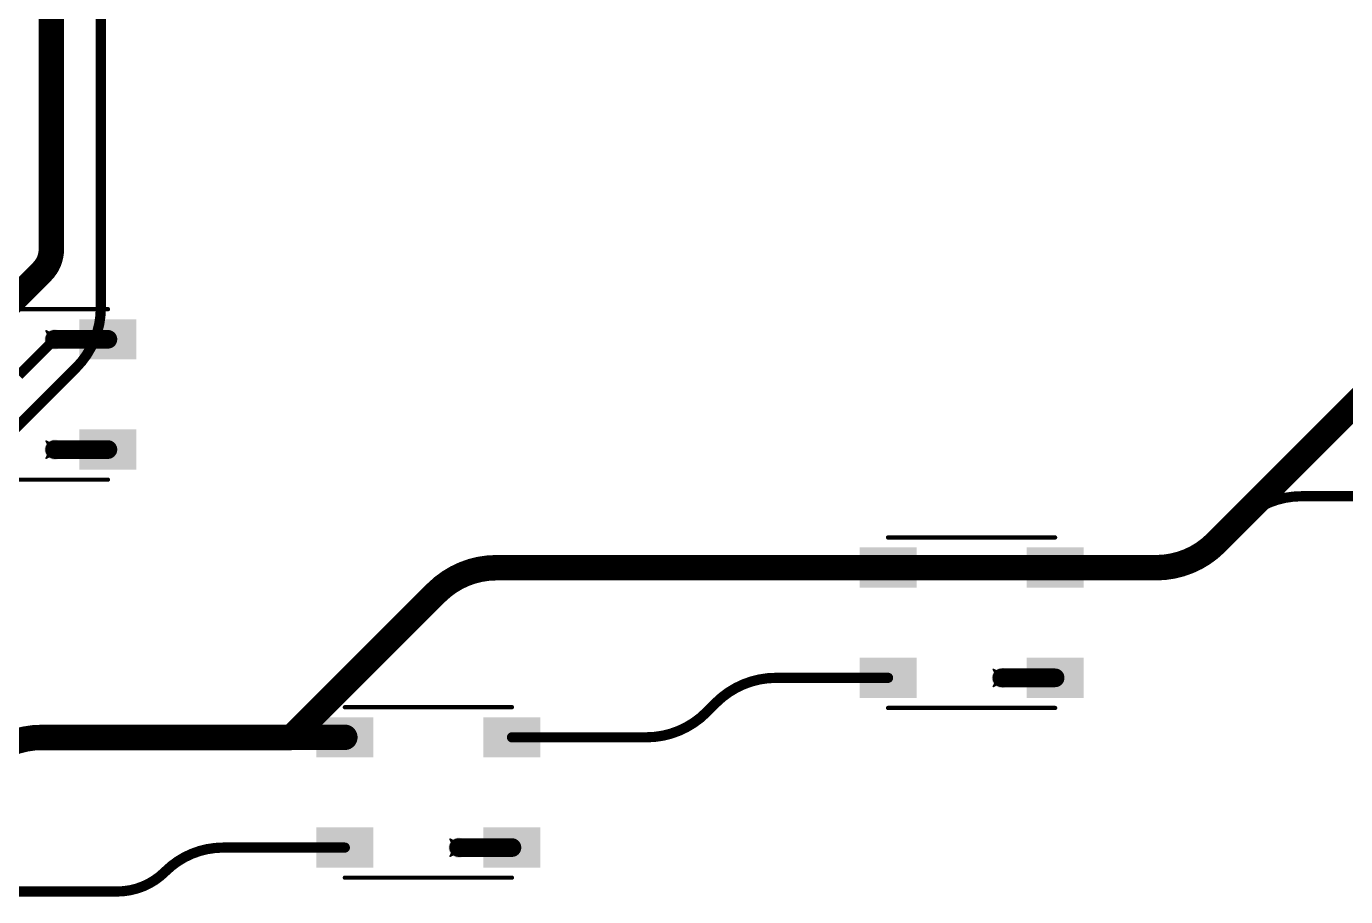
# Model space of a CAD drawing. Header units: inches. Extents: x -11 to 1110, y -7 to 455.
# Drawn here: x 256.96 to 296.44, y 115.38 to 141.43 of the extents above; entities that cross this region are included whole.
import ezdxf

# ---------------------------------------------------------------- set-up
doc = ezdxf.new("R2010")
doc.units = ezdxf.units.IN
for name, color, linetype in [('Bottom Layer', 5, 'Continuous'), ('Drill Drawing', 1, 'Continuous'), ('Top Layer', 1, 'Continuous'), ('Top Overlay', 2, 'Continuous'), ('Top Paste', 8, 'Continuous'), ('Top Solder', 216, 'Continuous'), ('Via Holes', 16, 'Continuous')]:
    doc.layers.add(name, color=color, linetype=linetype)

# ---------------------------------------------------------------- blocks, each defined once
blk = doc.blocks.new('WS2812B_B_W_57')
at = {"layer": 'Top Layer'}
for points in [[(-3.25, 2.15), (-1.75, 2.15), (-1.75, 1.15), (-3.25, 1.15)], [(3.25, 1.15), (1.75, 1.15), (1.75, 2.15), (3.25, 2.15)], [(-3.25, -1.15), (-1.75, -1.15), (-1.75, -2.15), (-3.25, -2.15)], [(1.75, -1.15), (3.25, -1.15), (3.25, -2.15), (1.75, -2.15)]]:
    blk.add_hatch(color=1, dxfattribs=at).paths.add_polyline_path(points)
at = {"layer": 'Top Paste'}
for points in [[(-3.25, 2.15), (-1.75, 2.15), (-1.75, 1.15), (-3.25, 1.15)], [(3.25, 1.15), (1.75, 1.15), (1.75, 2.15), (3.25, 2.15)], [(-3.25, -1.15), (-1.75, -1.15), (-1.75, -2.15), (-3.25, -2.15)], [(1.75, -1.15), (3.25, -1.15), (3.25, -2.15), (1.75, -2.15)]]:
    blk.add_hatch(color=8, dxfattribs=at).paths.add_polyline_path(points)
at = {"layer": 'Top Solder'}
for points in [[(-3.352, 2.252), (-1.648, 2.252), (-1.648, 1.048), (-3.352, 1.048)], [(3.352, 1.048), (1.648, 1.048), (1.648, 2.252), (3.352, 2.252)], [(-3.352, -1.048), (-1.648, -1.048), (-1.648, -2.252), (-3.352, -2.252)], [(1.648, -1.048), (3.352, -1.048), (3.352, -2.252), (1.648, -2.252)]]:
    blk.add_hatch(color=216, dxfattribs=at).paths.add_polyline_path(points)
at = {"layer": 'Top Overlay'}
for points in [[(-2.5, 2.551, 0.127, 0.127, 0), (2.5, 2.551, 0.127, 0.127, 0)], [(-3.556, 1.803, 0.254, 0.254, 0), (-3.429, 1.676, 0.254, 0.254, 0)], [(-3.556, 1.549, 0.254, 0.254, 0), (-3.556, 1.803, 0.254, 0.254, 0)], [(-3.556, 1.549, 0.254, 0.254, 0), (-3.429, 1.676, 0.254, 0.254, 0)], [(-2.5, -2.551, 0.127, 0.127, 0), (2.5, -2.551, 0.127, 0.127, 0)]]:
    blk.add_lwpolyline(points, format="xyseb", dxfattribs=at)
for points in [[(-2.532, 2.551, 0.0635, 0.0635, 1), (-2.468, 2.551, 0.0635, 0.0635, 1)], [(2.468, 2.551, 0.0635, 0.0635, 1), (2.532, 2.551, 0.0635, 0.0635, 1)], [(-3.619, 1.803, 0.127, 0.127, 1), (-3.493, 1.803, 0.127, 0.127, 1)], [(-3.619, 1.803, 0.127, 0.127, 1), (-3.493, 1.803, 0.127, 0.127, 1)], [(-3.619, 1.549, 0.127, 0.127, 1), (-3.493, 1.549, 0.127, 0.127, 1)], [(-3.619, 1.549, 0.127, 0.127, 1), (-3.493, 1.549, 0.127, 0.127, 1)], [(-3.493, 1.676, 0.127, 0.127, 1), (-3.365, 1.676, 0.127, 0.127, 1)], [(-3.493, 1.676, 0.127, 0.127, 1), (-3.365, 1.676, 0.127, 0.127, 1)], [(-2.532, -2.551, 0.0635, 0.0635, 1), (-2.468, -2.551, 0.0635, 0.0635, 1)], [(2.468, -2.551, 0.0635, 0.0635, 1), (2.532, -2.551, 0.0635, 0.0635, 1)]]:
    blk.add_lwpolyline(points, format="xyseb", close=True, dxfattribs=at)
blk = doc.blocks.new('WS2812B_B_W_66')
at = {"layer": 'Top Layer'}
for points in [[(-3.25, 2.15), (-1.75, 2.15), (-1.75, 1.15), (-3.25, 1.15)], [(3.25, 1.15), (1.75, 1.15), (1.75, 2.15), (3.25, 2.15)], [(-3.25, -1.15), (-1.75, -1.15), (-1.75, -2.15), (-3.25, -2.15)], [(1.75, -1.15), (3.25, -1.15), (3.25, -2.15), (1.75, -2.15)]]:
    blk.add_hatch(color=1, dxfattribs=at).paths.add_polyline_path(points)
at = {"layer": 'Top Paste'}
for points in [[(-3.25, 2.15), (-1.75, 2.15), (-1.75, 1.15), (-3.25, 1.15)], [(3.25, 1.15), (1.75, 1.15), (1.75, 2.15), (3.25, 2.15)], [(-3.25, -1.15), (-1.75, -1.15), (-1.75, -2.15), (-3.25, -2.15)], [(1.75, -1.15), (3.25, -1.15), (3.25, -2.15), (1.75, -2.15)]]:
    blk.add_hatch(color=8, dxfattribs=at).paths.add_polyline_path(points)
at = {"layer": 'Top Solder'}
for points in [[(-3.352, 2.252), (-1.648, 2.252), (-1.648, 1.048), (-3.352, 1.048)], [(3.352, 1.048), (1.648, 1.048), (1.648, 2.252), (3.352, 2.252)], [(-3.352, -1.048), (-1.648, -1.048), (-1.648, -2.252), (-3.352, -2.252)], [(1.648, -1.048), (3.352, -1.048), (3.352, -2.252), (1.648, -2.252)]]:
    blk.add_hatch(color=216, dxfattribs=at).paths.add_polyline_path(points)
at = {"layer": 'Top Overlay'}
for points in [[(-2.5, 2.551, 0.127, 0.127, 0), (2.5, 2.551, 0.127, 0.127, 0)], [(-3.556, 1.803, 0.254, 0.254, 0), (-3.429, 1.676, 0.254, 0.254, 0)], [(-3.556, 1.549, 0.254, 0.254, 0), (-3.556, 1.803, 0.254, 0.254, 0)], [(-3.556, 1.549, 0.254, 0.254, 0), (-3.429, 1.676, 0.254, 0.254, 0)], [(-2.5, -2.551, 0.127, 0.127, 0), (2.5, -2.551, 0.127, 0.127, 0)]]:
    blk.add_lwpolyline(points, format="xyseb", dxfattribs=at)
for points in [[(-2.532, 2.551, 0.0635, 0.0635, 1), (-2.468, 2.551, 0.0635, 0.0635, 1)], [(2.468, 2.551, 0.0635, 0.0635, 1), (2.532, 2.551, 0.0635, 0.0635, 1)], [(-3.619, 1.803, 0.127, 0.127, 1), (-3.493, 1.803, 0.127, 0.127, 1)], [(-3.619, 1.803, 0.127, 0.127, 1), (-3.493, 1.803, 0.127, 0.127, 1)], [(-3.619, 1.549, 0.127, 0.127, 1), (-3.493, 1.549, 0.127, 0.127, 1)], [(-3.619, 1.549, 0.127, 0.127, 1), (-3.493, 1.549, 0.127, 0.127, 1)], [(-3.493, 1.676, 0.127, 0.127, 1), (-3.365, 1.676, 0.127, 0.127, 1)], [(-3.493, 1.676, 0.127, 0.127, 1), (-3.365, 1.676, 0.127, 0.127, 1)], [(-2.532, -2.551, 0.0635, 0.0635, 1), (-2.468, -2.551, 0.0635, 0.0635, 1)], [(2.468, -2.551, 0.0635, 0.0635, 1), (2.532, -2.551, 0.0635, 0.0635, 1)]]:
    blk.add_lwpolyline(points, format="xyseb", close=True, dxfattribs=at)
blk = doc.blocks.new('WS2812B_B_W_226')
at = {"layer": 'Top Layer'}
for points in [[(-3.25, 2.15), (-1.75, 2.15), (-1.75, 1.15), (-3.25, 1.15)], [(3.25, 1.15), (1.75, 1.15), (1.75, 2.15), (3.25, 2.15)], [(-3.25, -1.15), (-1.75, -1.15), (-1.75, -2.15), (-3.25, -2.15)], [(1.75, -1.15), (3.25, -1.15), (3.25, -2.15), (1.75, -2.15)]]:
    blk.add_hatch(color=1, dxfattribs=at).paths.add_polyline_path(points)
at = {"layer": 'Top Paste'}
for points in [[(-3.25, 2.15), (-1.75, 2.15), (-1.75, 1.15), (-3.25, 1.15)], [(3.25, 1.15), (1.75, 1.15), (1.75, 2.15), (3.25, 2.15)], [(-3.25, -1.15), (-1.75, -1.15), (-1.75, -2.15), (-3.25, -2.15)], [(1.75, -1.15), (3.25, -1.15), (3.25, -2.15), (1.75, -2.15)]]:
    blk.add_hatch(color=8, dxfattribs=at).paths.add_polyline_path(points)
at = {"layer": 'Top Solder'}
for points in [[(-3.352, 2.252), (-1.648, 2.252), (-1.648, 1.048), (-3.352, 1.048)], [(3.352, 1.048), (1.648, 1.048), (1.648, 2.252), (3.352, 2.252)], [(-3.352, -1.048), (-1.648, -1.048), (-1.648, -2.252), (-3.352, -2.252)], [(1.648, -1.048), (3.352, -1.048), (3.352, -2.252), (1.648, -2.252)]]:
    blk.add_hatch(color=216, dxfattribs=at).paths.add_polyline_path(points)
at = {"layer": 'Top Overlay'}
for points in [[(-2.5, 2.551, 0.127, 0.127, 0), (2.5, 2.551, 0.127, 0.127, 0)], [(-3.556, 1.803, 0.254, 0.254, 0), (-3.429, 1.676, 0.254, 0.254, 0)], [(-3.556, 1.549, 0.254, 0.254, 0), (-3.556, 1.803, 0.254, 0.254, 0)], [(-3.556, 1.549, 0.254, 0.254, 0), (-3.429, 1.676, 0.254, 0.254, 0)], [(-2.5, -2.551, 0.127, 0.127, 0), (2.5, -2.551, 0.127, 0.127, 0)]]:
    blk.add_lwpolyline(points, format="xyseb", dxfattribs=at)
for points in [[(-2.532, 2.551, 0.0635, 0.0635, 1), (-2.468, 2.551, 0.0635, 0.0635, 1)], [(2.468, 2.551, 0.0635, 0.0635, 1), (2.532, 2.551, 0.0635, 0.0635, 1)], [(-3.619, 1.803, 0.127, 0.127, 1), (-3.493, 1.803, 0.127, 0.127, 1)], [(-3.619, 1.803, 0.127, 0.127, 1), (-3.493, 1.803, 0.127, 0.127, 1)], [(-3.619, 1.549, 0.127, 0.127, 1), (-3.493, 1.549, 0.127, 0.127, 1)], [(-3.619, 1.549, 0.127, 0.127, 1), (-3.493, 1.549, 0.127, 0.127, 1)], [(-3.493, 1.676, 0.127, 0.127, 1), (-3.365, 1.676, 0.127, 0.127, 1)], [(-3.493, 1.676, 0.127, 0.127, 1), (-3.365, 1.676, 0.127, 0.127, 1)], [(-2.532, -2.551, 0.0635, 0.0635, 1), (-2.468, -2.551, 0.0635, 0.0635, 1)], [(2.468, -2.551, 0.0635, 0.0635, 1), (2.532, -2.551, 0.0635, 0.0635, 1)]]:
    blk.add_lwpolyline(points, format="xyseb", close=True, dxfattribs=at)

msp = doc.modelspace()

# ---------------------------------------------------------------- hatches: boundary and pattern name
at = {"layer": 'Bottom Layer'}
h = msp.add_hatch(color=5, dxfattribs=at)
edge = h.paths.add_edge_path()
edge.add_arc((257.803, 132.057), 0.3, 0, 360)
h = msp.add_hatch(color=5, dxfattribs=at)
edge = h.paths.add_edge_path()
edge.add_arc((257.803, 128.757), 0.3, 0, 360)
h = msp.add_hatch(color=5, dxfattribs=at)
edge = h.paths.add_edge_path()
edge.add_arc((281.149, 125.224), 0.3, 0, 360)
h = msp.add_hatch(color=5, dxfattribs=at)
edge = h.paths.add_edge_path()
edge.add_arc((286.149, 121.924), 0.3, 0, 360)
h = msp.add_hatch(color=5, dxfattribs=at)
edge = h.paths.add_edge_path()
edge.add_arc((264.893, 120.144), 0.3, 0, 360)
h = msp.add_hatch(color=5, dxfattribs=at)
edge = h.paths.add_edge_path()
edge.add_arc((269.893, 116.844), 0.3, 0, 360)
at = {"layer": 'Top Layer'}
h = msp.add_hatch(color=1, dxfattribs=at)
edge = h.paths.add_edge_path()
edge.add_arc((257.803, 132.057), 0.3, 0, 360)
h = msp.add_hatch(color=1, dxfattribs=at)
edge = h.paths.add_edge_path()
edge.add_arc((257.803, 128.757), 0.3, 0, 360)
h = msp.add_hatch(color=1, dxfattribs=at)
edge = h.paths.add_edge_path()
edge.add_arc((281.149, 125.224), 0.3, 0, 360)
h = msp.add_hatch(color=1, dxfattribs=at)
edge = h.paths.add_edge_path()
edge.add_arc((286.149, 121.924), 0.3, 0, 360)
h = msp.add_hatch(color=1, dxfattribs=at)
edge = h.paths.add_edge_path()
edge.add_arc((264.893, 120.144), 0.3, 0, 360)
h = msp.add_hatch(color=1, dxfattribs=at)
edge = h.paths.add_edge_path()
edge.add_arc((269.893, 116.844), 0.3, 0, 360)
at = {"layer": 'Via Holes'}
h = msp.add_hatch(color=7, dxfattribs=at)
edge = h.paths.add_edge_path()
edge.add_arc((257.803, 132.057), 0.15, 0, 360)
h = msp.add_hatch(color=7, dxfattribs=at)
edge = h.paths.add_edge_path()
edge.add_arc((257.803, 128.757), 0.15, 0, 360)
h = msp.add_hatch(color=7, dxfattribs=at)
edge = h.paths.add_edge_path()
edge.add_arc((281.149, 125.224), 0.15, 0, 360)
h = msp.add_hatch(color=7, dxfattribs=at)
edge = h.paths.add_edge_path()
edge.add_arc((286.149, 121.924), 0.15, 0, 360)
h = msp.add_hatch(color=7, dxfattribs=at)
edge = h.paths.add_edge_path()
edge.add_arc((264.893, 120.144), 0.15, 0, 360)
h = msp.add_hatch(color=7, dxfattribs=at)
edge = h.paths.add_edge_path()
edge.add_arc((269.893, 116.844), 0.15, 0, 360)

# ---------------------------------------------------------------- linework, layer by layer
at = {"layer": 'Bottom Layer'}
for points in [[(257.705, 134.753, 0.762, 0.762, 0), (257.705, 148.491, 0.762, 0.762, 0)], [(259.185, 132.999, 0.305, 0.305, 0), (259.185, 146.228, 0.305, 0.305, 0)], [(257.705, 134.753, 0.762, 0.762, -0.198912), (257.429, 134.087, 0.762, 0.762, 0)], [(256.143, 132.801, 0.762, 0.762, 0), (257.429, 134.087, 0.762, 0.762, 0)], [(259.185, 132.999, 0.305, 0.305, -0.198912), (258.441, 131.203, 0.305, 0.305, 0)], [(257.803, 132.057, 0.559, 0.559, 0), (257.805, 132.059, 0.559, 0.559, 0)], [(256.728, 130.982, 0.305, 0.305, 0), (257.803, 132.057, 0.305, 0.305, 0)], [(255.994, 128.757, 0.305, 0.305, 0), (258.441, 131.203, 0.305, 0.305, 0)], [(292.561, 125.968, 0.762, 0.762, 0), (297.253, 130.66, 0.762, 0.762, 0)], [(292.561, 125.968, 0.762, 0.762, -0.198912), (290.765, 125.224, 0.762, 0.762, 0)], [(269.229, 124.48, 0.762, 0.762, -0.198912), (271.025, 125.224, 0.762, 0.762, 0)], [(271.025, 125.224, 0.762, 0.762, 0), (281.149, 125.224, 0.762, 0.762, 0)], [(281.149, 125.224, 0.762, 0.762, 0), (290.765, 125.224, 0.762, 0.762, 0)], [(264.893, 120.144, 0.762, 0.762, 0), (269.229, 124.48, 0.762, 0.762, 0)]]:
    msp.add_lwpolyline(points, format="xyseb", dxfattribs=at)
for points in [[(257.515, 134.753, 0.381, 0.381, 1), (257.896, 134.753, 0.381, 0.381, 1)], [(257.515, 134.753, 0.381, 0.381, 1), (257.896, 134.753, 0.381, 0.381, 1)], [(257.238, 134.087, 0.381, 0.381, 1), (257.62, 134.087, 0.381, 0.381, 1)], [(257.238, 134.087, 0.381, 0.381, 1), (257.62, 134.087, 0.381, 0.381, 1)], [(259.108, 132.999, 0.152, 0.152, 1), (259.261, 132.999, 0.152, 0.152, 1)], [(259.108, 132.999, 0.152, 0.152, 1), (259.261, 132.999, 0.152, 0.152, 1)], [(257.663, 132.057, 0.279, 0.279, 1), (257.943, 132.057, 0.279, 0.279, 1)], [(257.665, 132.059, 0.279, 0.279, 1), (257.944, 132.059, 0.279, 0.279, 1)], [(257.727, 132.057, 0.152, 0.152, 1), (257.879, 132.057, 0.152, 0.152, 1)], [(258.364, 131.203, 0.152, 0.152, 1), (258.517, 131.203, 0.152, 0.152, 1)], [(258.364, 131.203, 0.152, 0.152, 1), (258.517, 131.203, 0.152, 0.152, 1)], [(292.371, 125.968, 0.381, 0.381, 1), (292.752, 125.968, 0.381, 0.381, 1)], [(292.371, 125.968, 0.381, 0.381, 1), (292.752, 125.968, 0.381, 0.381, 1)], [(270.835, 125.224, 0.381, 0.381, 1), (271.216, 125.224, 0.381, 0.381, 1)], [(270.835, 125.224, 0.381, 0.381, 1), (271.216, 125.224, 0.381, 0.381, 1)], [(280.959, 125.224, 0.381, 0.381, 1), (281.34, 125.224, 0.381, 0.381, 1)], [(280.959, 125.224, 0.381, 0.381, 1), (281.34, 125.224, 0.381, 0.381, 1)], [(290.575, 125.224, 0.381, 0.381, 1), (290.956, 125.224, 0.381, 0.381, 1)], [(290.575, 125.224, 0.381, 0.381, 1), (290.956, 125.224, 0.381, 0.381, 1)], [(269.039, 124.48, 0.381, 0.381, 1), (269.42, 124.48, 0.381, 0.381, 1)], [(269.039, 124.48, 0.381, 0.381, 1), (269.42, 124.48, 0.381, 0.381, 1)], [(264.703, 120.144, 0.381, 0.381, 1), (265.084, 120.144, 0.381, 0.381, 1)]]:
    msp.add_lwpolyline(points, format="xyseb", close=True, dxfattribs=at)
at = {"layer": 'Drill Drawing'}
for points in [[(257.549, 132.311, 0.0508, 0.0508, 0), (257.803, 132.184, 0.0508, 0.0508, 0)], [(257.549, 132.311, 0.0508, 0.0508, 0), (257.676, 132.057, 0.0508, 0.0508, 0)], [(257.803, 132.184, 0.0508, 0.0508, 0), (258.057, 132.311, 0.0508, 0.0508, 0)], [(257.93, 132.057, 0.0508, 0.0508, 0), (258.057, 132.311, 0.0508, 0.0508, 0)], [(257.549, 131.803, 0.0508, 0.0508, 0), (257.676, 132.057, 0.0508, 0.0508, 0)], [(257.549, 131.803, 0.0508, 0.0508, 0), (257.803, 131.93, 0.0508, 0.0508, 0)], [(257.803, 131.93, 0.0508, 0.0508, 0), (258.057, 131.803, 0.0508, 0.0508, 0)], [(257.93, 132.057, 0.0508, 0.0508, 0), (258.057, 131.803, 0.0508, 0.0508, 0)], [(257.549, 129.011, 0.0508, 0.0508, 0), (257.803, 128.884, 0.0508, 0.0508, 0)], [(257.549, 129.011, 0.0508, 0.0508, 0), (257.676, 128.757, 0.0508, 0.0508, 0)], [(257.549, 128.503, 0.0508, 0.0508, 0), (257.676, 128.757, 0.0508, 0.0508, 0)], [(257.803, 128.884, 0.0508, 0.0508, 0), (258.057, 129.011, 0.0508, 0.0508, 0)], [(257.93, 128.757, 0.0508, 0.0508, 0), (258.057, 129.011, 0.0508, 0.0508, 0)], [(257.93, 128.757, 0.0508, 0.0508, 0), (258.057, 128.503, 0.0508, 0.0508, 0)], [(257.549, 128.503, 0.0508, 0.0508, 0), (257.803, 128.63, 0.0508, 0.0508, 0)], [(257.803, 128.63, 0.0508, 0.0508, 0), (258.057, 128.503, 0.0508, 0.0508, 0)], [(280.895, 125.478, 0.0508, 0.0508, 0), (281.149, 125.351, 0.0508, 0.0508, 0)], [(280.895, 125.478, 0.0508, 0.0508, 0), (281.022, 125.224, 0.0508, 0.0508, 0)], [(280.895, 124.97, 0.0508, 0.0508, 0), (281.022, 125.224, 0.0508, 0.0508, 0)], [(281.149, 125.351, 0.0508, 0.0508, 0), (281.403, 125.478, 0.0508, 0.0508, 0)], [(281.276, 125.224, 0.0508, 0.0508, 0), (281.403, 125.478, 0.0508, 0.0508, 0)], [(281.276, 125.224, 0.0508, 0.0508, 0), (281.403, 124.97, 0.0508, 0.0508, 0)], [(280.895, 124.97, 0.0508, 0.0508, 0), (281.149, 125.097, 0.0508, 0.0508, 0)], [(281.149, 125.097, 0.0508, 0.0508, 0), (281.403, 124.97, 0.0508, 0.0508, 0)], [(285.895, 122.178, 0.0508, 0.0508, 0), (286.149, 122.051, 0.0508, 0.0508, 0)], [(285.895, 122.178, 0.0508, 0.0508, 0), (286.022, 121.924, 0.0508, 0.0508, 0)], [(286.149, 122.051, 0.0508, 0.0508, 0), (286.403, 122.178, 0.0508, 0.0508, 0)], [(286.276, 121.924, 0.0508, 0.0508, 0), (286.403, 122.178, 0.0508, 0.0508, 0)], [(285.895, 121.67, 0.0508, 0.0508, 0), (286.022, 121.924, 0.0508, 0.0508, 0)], [(285.895, 121.67, 0.0508, 0.0508, 0), (286.149, 121.797, 0.0508, 0.0508, 0)], [(286.149, 121.797, 0.0508, 0.0508, 0), (286.403, 121.67, 0.0508, 0.0508, 0)], [(286.276, 121.924, 0.0508, 0.0508, 0), (286.403, 121.67, 0.0508, 0.0508, 0)], [(264.639, 120.398, 0.0508, 0.0508, 0), (264.893, 120.271, 0.0508, 0.0508, 0)], [(264.639, 120.398, 0.0508, 0.0508, 0), (264.766, 120.144, 0.0508, 0.0508, 0)], [(264.893, 120.271, 0.0508, 0.0508, 0), (265.147, 120.398, 0.0508, 0.0508, 0)], [(265.02, 120.144, 0.0508, 0.0508, 0), (265.147, 120.398, 0.0508, 0.0508, 0)], [(264.639, 119.89, 0.0508, 0.0508, 0), (264.766, 120.144, 0.0508, 0.0508, 0)], [(264.639, 119.89, 0.0508, 0.0508, 0), (264.893, 120.017, 0.0508, 0.0508, 0)], [(264.893, 120.017, 0.0508, 0.0508, 0), (265.147, 119.89, 0.0508, 0.0508, 0)], [(265.02, 120.144, 0.0508, 0.0508, 0), (265.147, 119.89, 0.0508, 0.0508, 0)], [(269.639, 117.098, 0.0508, 0.0508, 0), (269.893, 116.971, 0.0508, 0.0508, 0)], [(269.639, 117.098, 0.0508, 0.0508, 0), (269.766, 116.844, 0.0508, 0.0508, 0)], [(269.639, 116.59, 0.0508, 0.0508, 0), (269.766, 116.844, 0.0508, 0.0508, 0)], [(269.893, 116.971, 0.0508, 0.0508, 0), (270.147, 117.098, 0.0508, 0.0508, 0)], [(270.02, 116.844, 0.0508, 0.0508, 0), (270.147, 117.098, 0.0508, 0.0508, 0)], [(270.02, 116.844, 0.0508, 0.0508, 0), (270.147, 116.59, 0.0508, 0.0508, 0)], [(269.639, 116.59, 0.0508, 0.0508, 0), (269.893, 116.717, 0.0508, 0.0508, 0)], [(269.893, 116.717, 0.0508, 0.0508, 0), (270.147, 116.59, 0.0508, 0.0508, 0)]]:
    msp.add_lwpolyline(points, format="xyseb", dxfattribs=at)
for points in [[(257.536, 132.311, 0.0254, 0.0254, 1), (257.562, 132.311, 0.0254, 0.0254, 1)], [(257.536, 132.311, 0.0254, 0.0254, 1), (257.562, 132.311, 0.0254, 0.0254, 1)], [(258.044, 132.311, 0.0254, 0.0254, 1), (258.07, 132.311, 0.0254, 0.0254, 1)], [(258.044, 132.311, 0.0254, 0.0254, 1), (258.07, 132.311, 0.0254, 0.0254, 1)], [(257.663, 132.057, 0.0254, 0.0254, 1), (257.689, 132.057, 0.0254, 0.0254, 1)], [(257.663, 132.057, 0.0254, 0.0254, 1), (257.689, 132.057, 0.0254, 0.0254, 1)], [(257.79, 132.184, 0.0254, 0.0254, 1), (257.816, 132.184, 0.0254, 0.0254, 1)], [(257.79, 132.184, 0.0254, 0.0254, 1), (257.816, 132.184, 0.0254, 0.0254, 1)], [(257.79, 131.93, 0.0254, 0.0254, 1), (257.816, 131.93, 0.0254, 0.0254, 1)], [(257.79, 131.93, 0.0254, 0.0254, 1), (257.816, 131.93, 0.0254, 0.0254, 1)], [(257.917, 132.057, 0.0254, 0.0254, 1), (257.943, 132.057, 0.0254, 0.0254, 1)], [(257.917, 132.057, 0.0254, 0.0254, 1), (257.943, 132.057, 0.0254, 0.0254, 1)], [(257.536, 131.803, 0.0254, 0.0254, 1), (257.562, 131.803, 0.0254, 0.0254, 1)], [(257.536, 131.803, 0.0254, 0.0254, 1), (257.562, 131.803, 0.0254, 0.0254, 1)], [(258.044, 131.803, 0.0254, 0.0254, 1), (258.07, 131.803, 0.0254, 0.0254, 1)], [(258.044, 131.803, 0.0254, 0.0254, 1), (258.07, 131.803, 0.0254, 0.0254, 1)], [(257.536, 129.011, 0.0254, 0.0254, 1), (257.562, 129.011, 0.0254, 0.0254, 1)], [(257.536, 129.011, 0.0254, 0.0254, 1), (257.562, 129.011, 0.0254, 0.0254, 1)], [(257.663, 128.757, 0.0254, 0.0254, 1), (257.689, 128.757, 0.0254, 0.0254, 1)], [(257.663, 128.757, 0.0254, 0.0254, 1), (257.689, 128.757, 0.0254, 0.0254, 1)], [(257.79, 128.884, 0.0254, 0.0254, 1), (257.816, 128.884, 0.0254, 0.0254, 1)], [(257.79, 128.884, 0.0254, 0.0254, 1), (257.816, 128.884, 0.0254, 0.0254, 1)], [(257.917, 128.757, 0.0254, 0.0254, 1), (257.943, 128.757, 0.0254, 0.0254, 1)], [(257.917, 128.757, 0.0254, 0.0254, 1), (257.943, 128.757, 0.0254, 0.0254, 1)], [(258.044, 129.011, 0.0254, 0.0254, 1), (258.07, 129.011, 0.0254, 0.0254, 1)], [(258.044, 129.011, 0.0254, 0.0254, 1), (258.07, 129.011, 0.0254, 0.0254, 1)], [(257.536, 128.503, 0.0254, 0.0254, 1), (257.562, 128.503, 0.0254, 0.0254, 1)], [(257.536, 128.503, 0.0254, 0.0254, 1), (257.562, 128.503, 0.0254, 0.0254, 1)], [(257.79, 128.63, 0.0254, 0.0254, 1), (257.816, 128.63, 0.0254, 0.0254, 1)], [(257.79, 128.63, 0.0254, 0.0254, 1), (257.816, 128.63, 0.0254, 0.0254, 1)], [(258.044, 128.503, 0.0254, 0.0254, 1), (258.07, 128.503, 0.0254, 0.0254, 1)], [(258.044, 128.503, 0.0254, 0.0254, 1), (258.07, 128.503, 0.0254, 0.0254, 1)], [(280.883, 125.478, 0.0254, 0.0254, 1), (280.908, 125.478, 0.0254, 0.0254, 1)], [(280.883, 125.478, 0.0254, 0.0254, 1), (280.908, 125.478, 0.0254, 0.0254, 1)], [(281.01, 125.224, 0.0254, 0.0254, 1), (281.035, 125.224, 0.0254, 0.0254, 1)], [(281.01, 125.224, 0.0254, 0.0254, 1), (281.035, 125.224, 0.0254, 0.0254, 1)], [(281.137, 125.351, 0.0254, 0.0254, 1), (281.162, 125.351, 0.0254, 0.0254, 1)], [(281.137, 125.351, 0.0254, 0.0254, 1), (281.162, 125.351, 0.0254, 0.0254, 1)], [(281.264, 125.224, 0.0254, 0.0254, 1), (281.289, 125.224, 0.0254, 0.0254, 1)], [(281.264, 125.224, 0.0254, 0.0254, 1), (281.289, 125.224, 0.0254, 0.0254, 1)], [(281.391, 125.478, 0.0254, 0.0254, 1), (281.416, 125.478, 0.0254, 0.0254, 1)], [(281.391, 125.478, 0.0254, 0.0254, 1), (281.416, 125.478, 0.0254, 0.0254, 1)], [(280.883, 124.97, 0.0254, 0.0254, 1), (280.908, 124.97, 0.0254, 0.0254, 1)], [(280.883, 124.97, 0.0254, 0.0254, 1), (280.908, 124.97, 0.0254, 0.0254, 1)], [(281.137, 125.097, 0.0254, 0.0254, 1), (281.162, 125.097, 0.0254, 0.0254, 1)], [(281.137, 125.097, 0.0254, 0.0254, 1), (281.162, 125.097, 0.0254, 0.0254, 1)], [(281.391, 124.97, 0.0254, 0.0254, 1), (281.416, 124.97, 0.0254, 0.0254, 1)], [(281.391, 124.97, 0.0254, 0.0254, 1), (281.416, 124.97, 0.0254, 0.0254, 1)], [(285.883, 122.178, 0.0254, 0.0254, 1), (285.908, 122.178, 0.0254, 0.0254, 1)], [(285.883, 122.178, 0.0254, 0.0254, 1), (285.908, 122.178, 0.0254, 0.0254, 1)], [(286.137, 122.051, 0.0254, 0.0254, 1), (286.162, 122.051, 0.0254, 0.0254, 1)], [(286.137, 122.051, 0.0254, 0.0254, 1), (286.162, 122.051, 0.0254, 0.0254, 1)], [(286.391, 122.178, 0.0254, 0.0254, 1), (286.416, 122.178, 0.0254, 0.0254, 1)], [(286.391, 122.178, 0.0254, 0.0254, 1), (286.416, 122.178, 0.0254, 0.0254, 1)], [(285.883, 121.67, 0.0254, 0.0254, 1), (285.908, 121.67, 0.0254, 0.0254, 1)], [(285.883, 121.67, 0.0254, 0.0254, 1), (285.908, 121.67, 0.0254, 0.0254, 1)], [(286.01, 121.924, 0.0254, 0.0254, 1), (286.035, 121.924, 0.0254, 0.0254, 1)], [(286.01, 121.924, 0.0254, 0.0254, 1), (286.035, 121.924, 0.0254, 0.0254, 1)], [(286.137, 121.797, 0.0254, 0.0254, 1), (286.162, 121.797, 0.0254, 0.0254, 1)], [(286.137, 121.797, 0.0254, 0.0254, 1), (286.162, 121.797, 0.0254, 0.0254, 1)], [(286.264, 121.924, 0.0254, 0.0254, 1), (286.289, 121.924, 0.0254, 0.0254, 1)], [(286.264, 121.924, 0.0254, 0.0254, 1), (286.289, 121.924, 0.0254, 0.0254, 1)], [(286.391, 121.67, 0.0254, 0.0254, 1), (286.416, 121.67, 0.0254, 0.0254, 1)], [(286.391, 121.67, 0.0254, 0.0254, 1), (286.416, 121.67, 0.0254, 0.0254, 1)], [(264.627, 120.398, 0.0254, 0.0254, 1), (264.652, 120.398, 0.0254, 0.0254, 1)], [(264.627, 120.398, 0.0254, 0.0254, 1), (264.652, 120.398, 0.0254, 0.0254, 1)], [(265.135, 120.398, 0.0254, 0.0254, 1), (265.16, 120.398, 0.0254, 0.0254, 1)], [(265.135, 120.398, 0.0254, 0.0254, 1), (265.16, 120.398, 0.0254, 0.0254, 1)], [(264.754, 120.144, 0.0254, 0.0254, 1), (264.779, 120.144, 0.0254, 0.0254, 1)], [(264.754, 120.144, 0.0254, 0.0254, 1), (264.779, 120.144, 0.0254, 0.0254, 1)], [(264.881, 120.271, 0.0254, 0.0254, 1), (264.906, 120.271, 0.0254, 0.0254, 1)], [(264.881, 120.271, 0.0254, 0.0254, 1), (264.906, 120.271, 0.0254, 0.0254, 1)], [(264.881, 120.017, 0.0254, 0.0254, 1), (264.906, 120.017, 0.0254, 0.0254, 1)], [(264.881, 120.017, 0.0254, 0.0254, 1), (264.906, 120.017, 0.0254, 0.0254, 1)], [(265.008, 120.144, 0.0254, 0.0254, 1), (265.033, 120.144, 0.0254, 0.0254, 1)], [(265.008, 120.144, 0.0254, 0.0254, 1), (265.033, 120.144, 0.0254, 0.0254, 1)], [(264.627, 119.89, 0.0254, 0.0254, 1), (264.652, 119.89, 0.0254, 0.0254, 1)], [(264.627, 119.89, 0.0254, 0.0254, 1), (264.652, 119.89, 0.0254, 0.0254, 1)], [(265.135, 119.89, 0.0254, 0.0254, 1), (265.16, 119.89, 0.0254, 0.0254, 1)], [(265.135, 119.89, 0.0254, 0.0254, 1), (265.16, 119.89, 0.0254, 0.0254, 1)], [(269.627, 117.098, 0.0254, 0.0254, 1), (269.652, 117.098, 0.0254, 0.0254, 1)], [(269.627, 117.098, 0.0254, 0.0254, 1), (269.652, 117.098, 0.0254, 0.0254, 1)], [(269.754, 116.844, 0.0254, 0.0254, 1), (269.779, 116.844, 0.0254, 0.0254, 1)], [(269.754, 116.844, 0.0254, 0.0254, 1), (269.779, 116.844, 0.0254, 0.0254, 1)], [(269.881, 116.971, 0.0254, 0.0254, 1), (269.906, 116.971, 0.0254, 0.0254, 1)], [(269.881, 116.971, 0.0254, 0.0254, 1), (269.906, 116.971, 0.0254, 0.0254, 1)], [(270.008, 116.844, 0.0254, 0.0254, 1), (270.033, 116.844, 0.0254, 0.0254, 1)], [(270.008, 116.844, 0.0254, 0.0254, 1), (270.033, 116.844, 0.0254, 0.0254, 1)], [(270.135, 117.098, 0.0254, 0.0254, 1), (270.16, 117.098, 0.0254, 0.0254, 1)], [(270.135, 117.098, 0.0254, 0.0254, 1), (270.16, 117.098, 0.0254, 0.0254, 1)], [(269.627, 116.59, 0.0254, 0.0254, 1), (269.652, 116.59, 0.0254, 0.0254, 1)], [(269.627, 116.59, 0.0254, 0.0254, 1), (269.652, 116.59, 0.0254, 0.0254, 1)], [(269.881, 116.717, 0.0254, 0.0254, 1), (269.906, 116.717, 0.0254, 0.0254, 1)], [(269.881, 116.717, 0.0254, 0.0254, 1), (269.906, 116.717, 0.0254, 0.0254, 1)], [(270.135, 116.59, 0.0254, 0.0254, 1), (270.16, 116.59, 0.0254, 0.0254, 1)], [(270.135, 116.59, 0.0254, 0.0254, 1), (270.16, 116.59, 0.0254, 0.0254, 1)]]:
    msp.add_lwpolyline(points, format="xyseb", close=True, dxfattribs=at)
at = {"layer": 'Top Layer'}
for points in [[(257.803, 132.06, 0.559, 0.559, 0), (259.399, 132.06, 0.559, 0.559, 0)], [(257.803, 128.76, 0.559, 0.559, 0), (259.399, 128.76, 0.559, 0.559, 0)], [(293.319, 126.619, 0.305, 0.305, -0.198912), (295.116, 127.363, 0.305, 0.305, 0)], [(295.116, 127.363, 0.305, 0.305, 0), (298.849, 127.363, 0.305, 0.305, 0)], [(292.532, 125.832, 0.305, 0.305, 0), (293.319, 126.619, 0.305, 0.305, 0)], [(292.532, 125.832, 0.305, 0.305, -0.187518), (291.164, 125.23, 0.305, 0.305, 0)], [(281.149, 125.228, 0.762, 0.762, 0), (282.745, 125.228, 0.762, 0.762, 0)], [(287.745, 125.228, 0.305, 0.305, 0), (291.074, 125.228, 0.305, 0.305, 0)], [(291.164, 125.23, 0.305, 0.305, -0.010984), (291.074, 125.228, 0.305, 0.305, 0)], [(277.597, 121.184, 0.305, 0.305, -0.198912), (279.393, 121.928, 0.305, 0.305, 0)], [(279.393, 121.928, 0.305, 0.305, 0), (282.745, 121.928, 0.305, 0.305, 0)], [(286.149, 121.928, 0.559, 0.559, 0), (287.745, 121.928, 0.559, 0.559, 0)], [(277.305, 120.892, 0.305, 0.305, 0), (277.597, 121.184, 0.305, 0.305, 0)], [(277.305, 120.892, 0.305, 0.305, -0.198912), (275.509, 120.148, 0.305, 0.305, 0)], [(255.62, 119.4, 0.762, 0.762, -0.198912), (257.417, 120.144, 0.762, 0.762, 0)], [(257.417, 120.144, 0.762, 0.762, 0), (264.893, 120.144, 0.762, 0.762, 0)], [(264.893, 120.148, 0.762, 0.762, 0), (266.489, 120.148, 0.762, 0.762, 0)], [(271.489, 120.148, 0.305, 0.305, 0), (275.509, 120.148, 0.305, 0.305, 0)], [(261.112, 116.129, 0.305, 0.305, -0.198912), (262.847, 116.848, 0.305, 0.305, 0)], [(262.847, 116.848, 0.305, 0.305, 0), (266.489, 116.848, 0.305, 0.305, 0)], [(269.893, 116.848, 0.559, 0.559, 0), (271.489, 116.848, 0.559, 0.559, 0)], [(261.112, 116.129, 0.305, 0.305, -0.198912), (259.672, 115.533, 0.305, 0.305, 0)], [(255.06, 115.533, 0.305, 0.305, 0), (259.672, 115.533, 0.305, 0.305, 0)]]:
    msp.add_lwpolyline(points, format="xyseb", dxfattribs=at)
for points in [[(257.663, 132.06, 0.279, 0.279, 1), (257.943, 132.06, 0.279, 0.279, 1)], [(259.259, 132.06, 0.279, 0.279, 1), (259.538, 132.06, 0.279, 0.279, 1)], [(257.663, 128.76, 0.279, 0.279, 1), (257.943, 128.76, 0.279, 0.279, 1)], [(259.259, 128.76, 0.279, 0.279, 1), (259.538, 128.76, 0.279, 0.279, 1)], [(295.039, 127.363, 0.152, 0.152, 1), (295.192, 127.363, 0.152, 0.152, 1)], [(295.039, 127.363, 0.152, 0.152, 1), (295.192, 127.363, 0.152, 0.152, 1)], [(293.243, 126.619, 0.152, 0.152, 1), (293.396, 126.619, 0.152, 0.152, 1)], [(293.243, 126.619, 0.152, 0.152, 1), (293.396, 126.619, 0.152, 0.152, 1)], [(292.456, 125.832, 0.152, 0.152, 1), (292.608, 125.832, 0.152, 0.152, 1)], [(292.456, 125.832, 0.152, 0.152, 1), (292.608, 125.832, 0.152, 0.152, 1)], [(280.959, 125.228, 0.381, 0.381, 1), (281.34, 125.228, 0.381, 0.381, 1)], [(282.554, 125.228, 0.381, 0.381, 1), (282.935, 125.228, 0.381, 0.381, 1)], [(287.669, 125.228, 0.152, 0.152, 1), (287.821, 125.228, 0.152, 0.152, 1)], [(290.997, 125.228, 0.152, 0.152, 1), (291.15, 125.228, 0.152, 0.152, 1)], [(290.997, 125.228, 0.152, 0.152, 1), (291.15, 125.228, 0.152, 0.152, 1)], [(291.088, 125.23, 0.152, 0.152, 1), (291.24, 125.23, 0.152, 0.152, 1)], [(291.088, 125.23, 0.152, 0.152, 1), (291.24, 125.23, 0.152, 0.152, 1)], [(279.317, 121.928, 0.152, 0.152, 1), (279.469, 121.928, 0.152, 0.152, 1)], [(279.317, 121.928, 0.152, 0.152, 1), (279.469, 121.928, 0.152, 0.152, 1)], [(282.669, 121.928, 0.152, 0.152, 1), (282.821, 121.928, 0.152, 0.152, 1)], [(286.01, 121.928, 0.279, 0.279, 1), (286.289, 121.928, 0.279, 0.279, 1)], [(287.605, 121.928, 0.279, 0.279, 1), (287.885, 121.928, 0.279, 0.279, 1)], [(277.521, 121.184, 0.152, 0.152, 1), (277.673, 121.184, 0.152, 0.152, 1)], [(277.521, 121.184, 0.152, 0.152, 1), (277.673, 121.184, 0.152, 0.152, 1)], [(277.229, 120.892, 0.152, 0.152, 1), (277.381, 120.892, 0.152, 0.152, 1)], [(277.229, 120.892, 0.152, 0.152, 1), (277.381, 120.892, 0.152, 0.152, 1)], [(257.226, 120.144, 0.381, 0.381, 1), (257.607, 120.144, 0.381, 0.381, 1)], [(257.226, 120.144, 0.381, 0.381, 1), (257.607, 120.144, 0.381, 0.381, 1)], [(264.703, 120.148, 0.381, 0.381, 1), (265.084, 120.148, 0.381, 0.381, 1)], [(264.703, 120.144, 0.381, 0.381, 1), (265.084, 120.144, 0.381, 0.381, 1)], [(266.298, 120.148, 0.381, 0.381, 1), (266.679, 120.148, 0.381, 0.381, 1)], [(271.413, 120.148, 0.152, 0.152, 1), (271.565, 120.148, 0.152, 0.152, 1)], [(275.432, 120.148, 0.152, 0.152, 1), (275.585, 120.148, 0.152, 0.152, 1)], [(275.432, 120.148, 0.152, 0.152, 1), (275.585, 120.148, 0.152, 0.152, 1)], [(262.771, 116.848, 0.152, 0.152, 1), (262.924, 116.848, 0.152, 0.152, 1)], [(262.771, 116.848, 0.152, 0.152, 1), (262.924, 116.848, 0.152, 0.152, 1)], [(266.413, 116.848, 0.152, 0.152, 1), (266.565, 116.848, 0.152, 0.152, 1)], [(269.754, 116.848, 0.279, 0.279, 1), (270.033, 116.848, 0.279, 0.279, 1)], [(271.349, 116.848, 0.279, 0.279, 1), (271.629, 116.848, 0.279, 0.279, 1)], [(261.036, 116.129, 0.152, 0.152, 1), (261.188, 116.129, 0.152, 0.152, 1)], [(261.036, 116.129, 0.152, 0.152, 1), (261.188, 116.129, 0.152, 0.152, 1)], [(259.596, 115.533, 0.152, 0.152, 1), (259.749, 115.533, 0.152, 0.152, 1)], [(259.596, 115.533, 0.152, 0.152, 1), (259.749, 115.533, 0.152, 0.152, 1)]]:
    msp.add_lwpolyline(points, format="xyseb", close=True, dxfattribs=at)

# ---------------------------------------------------------------- block references
for name, p in [('WS2812B_B_W_226', (256.899, 130.41)), ('WS2812B_B_W_66', (285.245, 123.578)), ('WS2812B_B_W_57', (268.989, 118.498))]:
    msp.add_blockref(name, p)

doc.saveas('drawing.dxf')
